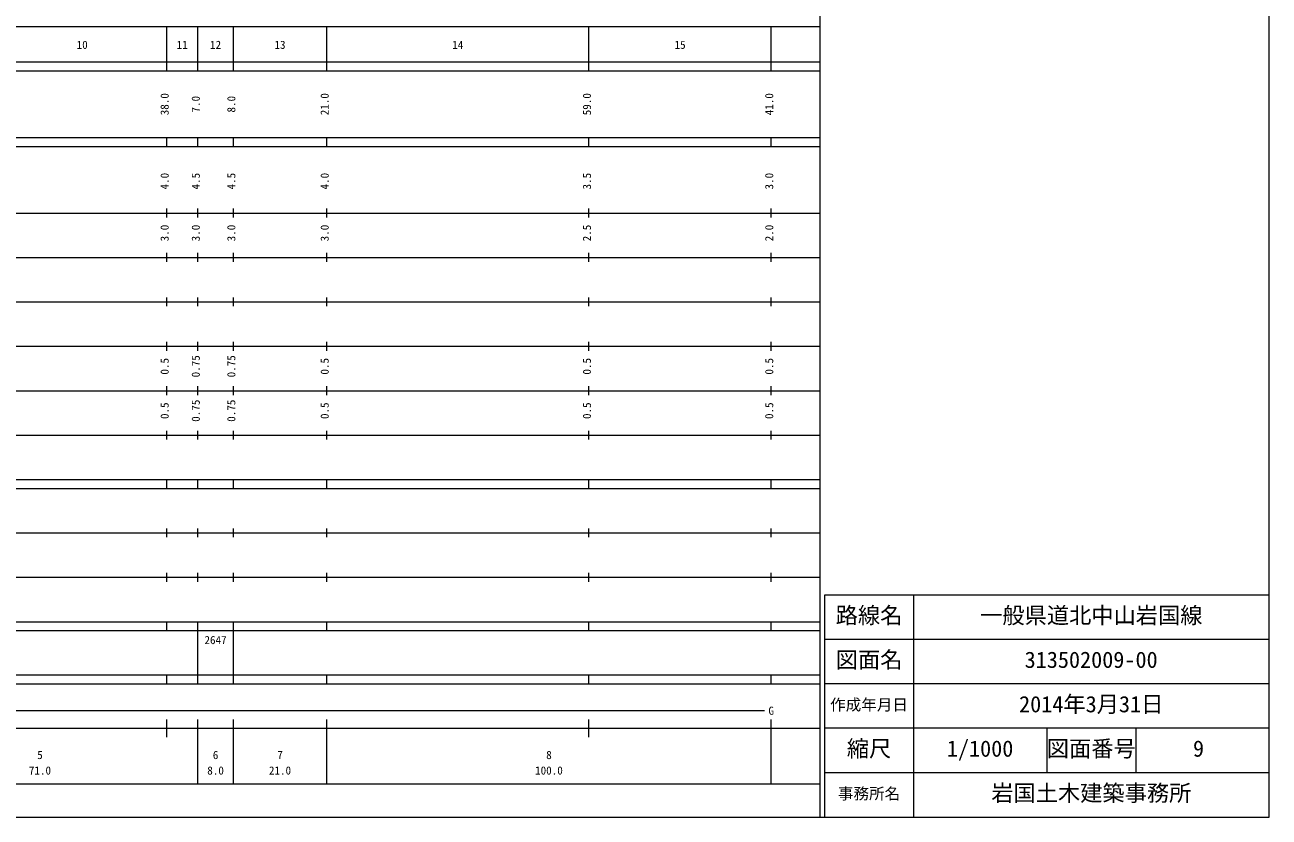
# Model space of a CAD drawing. Units: millimetres on the paper, enlarged 1000 times. Extents: x 62629 to 702629, y 4380 to 364380.
# Drawn here: x 422732 to 702629, y 4380 to 182737 of the extents above; entities that cross this region are included whole.
import ezdxf
from ezdxf.enums import TextEntityAlignment as Align

# ---------------------------------------------------------------- set-up
doc = ezdxf.new("R2010")
doc.units = ezdxf.units.MM
doc.header["$LTSCALE"] = 1000
doc.layers.add('S-SUV', color=7, linetype='Continuous', lineweight=13)
doc.styles.add('ＭＳ ゴシック', font='')
doc.styles.get('ＭＳ ゴシック').set_extended_font_data('MS Gothic')

msp = doc.modelspace()

# ---------------------------------------------------------------- linework, layer by layer
at = {"layer": 'S-SUV'}
for p, q in [((702629, 4380), (702629, 364380)), ((601629, 4380), (601629, 354380)), ((90629, 182380), (601629, 182380)), ((454629, 172380), (454629, 182380)), ((461629, 172380), (461629, 182380)), ((469629, 172380), (469629, 182380)), ((490629, 172380), (490629, 182380)), ((549629, 172380), (549629, 182380)), ((590629, 172380), (590629, 182380)), ((62629, 174380), (601629, 174380)), ((62629, 172380), (601629, 172380)), ((62629, 157380), (601629, 157380)), ((454629, 155380), (454629, 157380)), ((461629, 155380), (461629, 157380)), ((469629, 155380), (469629, 157380)), ((490629, 155380), (490629, 157380)), ((549629, 155380), (549629, 157380)), ((590629, 155380), (590629, 157380)), ((62629, 155380), (601629, 155380)), ((62629, 140380), (601629, 140380)), ((454629, 139380), (454629, 141380)), ((461629, 139380), (461629, 141380)), ((469629, 139380), (469629, 141380)), ((490629, 139380), (490629, 141380)), ((549629, 139380), (549629, 141380)), ((590629, 139380), (590629, 141380)), ((68629, 130380), (601629, 130380)), ((454629, 129380), (454629, 131380)), ((461629, 129380), (461629, 131380)), ((469629, 129380), (469629, 131380)), ((490629, 129380), (490629, 131380)), ((549629, 129380), (549629, 131380)), ((590629, 129380), (590629, 131380)), ((74629, 120380), (601629, 120380)), ((454629, 119380), (454629, 121380)), ((461629, 119380), (461629, 121380)), ((469629, 119380), (469629, 121380)), ((490629, 119380), (490629, 121380)), ((549629, 119380), (549629, 121380)), ((590629, 119380), (590629, 121380)), ((68629, 110380), (601629, 110380)), ((454629, 109380), (454629, 111380)), ((461629, 109380), (461629, 111380)), ((469629, 109380), (469629, 111380)), ((490629, 109380), (490629, 111380)), ((549629, 109380), (549629, 111380)), ((590629, 109380), (590629, 111380)), ((454629, 99380), (454629, 101380)), ((461629, 99380), (461629, 101380)), ((469629, 99380), (469629, 101380)), ((490629, 99380), (490629, 101380)), ((549629, 99380), (549629, 101380)), ((590629, 99380), (590629, 101380)), ((74629, 100380), (601629, 100380)), ((68629, 90380), (601629, 90380)), ((454629, 89380), (454629, 91380)), ((461629, 89380), (461629, 91380)), ((469629, 89380), (469629, 91380)), ((490629, 89380), (490629, 91380)), ((549629, 89380), (549629, 91380)), ((590629, 89380), (590629, 91380)), ((62629, 80380), (601629, 80380)), ((62629, 78380), (601629, 78380)), ((454629, 78380), (454629, 80380)), ((461629, 78380), (461629, 80380)), ((469629, 78380), (469629, 80380)), ((490629, 78380), (490629, 80380)), ((549629, 78380), (549629, 80380)), ((590629, 78380), (590629, 80380)), ((71629, 68380), (601629, 68380)), ((454629, 67380), (454629, 69380)), ((461629, 67380), (461629, 69380)), ((469629, 67380), (469629, 69380)), ((490629, 67380), (490629, 69380)), ((549629, 67380), (549629, 69380)), ((590629, 67380), (590629, 69380)), ((454629, 57380), (454629, 59380)), ((461629, 57380), (461629, 59380)), ((469629, 57380), (469629, 59380)), ((490629, 57380), (490629, 59380)), ((549629, 57380), (549629, 59380)), ((590629, 57380), (590629, 59380)), ((62629, 58380), (601629, 58380)), ((702629, 54380), (602629, 54380)), ((602629, 54380), (602629, 4380)), ((622629, 54380), (622629, 4380)), ((62629, 48380), (601629, 48380)), ((454629, 46380), (454629, 48380)), ((461629, 46380), (461629, 48380)), ((469629, 46380), (469629, 48380)), ((490629, 46380), (490629, 48380)), ((549629, 46380), (549629, 48380)), ((590629, 46380), (590629, 48380)), ((62629, 46380), (601629, 46380)), ((461629, 36380), (461629, 46380)), ((469629, 36380), (469629, 46380)), ((702629, 44380), (602629, 44380)), ((62629, 36380), (601629, 36380)), ((62629, 34380), (601629, 34380)), ((454629, 34380), (454629, 36380)), ((461629, 34380), (461629, 36380)), ((469629, 34380), (469629, 36380)), ((490629, 34380), (490629, 36380)), ((549629, 34380), (549629, 36380)), ((590629, 34380), (590629, 36380)), ((702629, 34380), (602629, 34380)), ((92129, 28380), (589129, 28380)), ((454629, 22380), (454629, 26380)), ((461629, 11880), (461629, 26380)), ((469629, 11880), (469629, 26380)), ((490629, 11880), (490629, 26380)), ((549629, 22380), (549629, 26380)), ((590629, 11880), (590629, 26380)), ((62629, 24380), (601629, 24380)), ((702629, 24380), (602629, 24380)), ((652629, 24380), (652629, 14380)), ((672629, 24380), (672629, 14380)), ((702629, 14380), (602629, 14380)), ((90629, 11880), (601629, 11880)), ((62629, 4380), (702629, 4380))]:
    msp.add_line(p, q, dxfattribs=at)

# ---------------------------------------------------------------- texts
at = {"layer": 'S-SUV', "style": 'ＭＳ ゴシック'}
for s, height, p in [('10', 1833, (434379, 176785)), ('12', 1833, (464379, 176785)), ('13', 1833, (478879, 176785)), ('11', 1833, (456879, 176785)), ('14', 1833, (518879, 176785)), ('15', 1833, (568879, 176785)), ('路線名', 3666, (605129, 46880)), ('路線名', 3666, (605129, 46880)), ('一般県道北中山岩国線', 3666, (637629, 46880)), ('2647', 1833, (463129, 42785)), ('図面名', 3666, (605129, 36880)), ('図面名', 3666, (605129, 36880)), ('313502009-00', 3666, (647629, 36880)), ('作成年月日', 2566, (603879, 27630)), ('作成年月日', 2566, (603879, 27630)), ('2014年3月31日', 3666, (646379, 26880)), ('G', 1833, (590004, 26880)), ('縮尺', 3666, (607629, 16880)), ('縮尺', 3666, (607629, 16880)), ('1/1000', 3666, (630129, 16880)), ('図面番号', 3666, (652629, 16880)), ('図面番号', 3666, (652629, 16880)), ('9', 3666, (685504, 16880)), ('5', 1833, (425504, 16903)), ('6', 1833, (465004, 16903)), ('7', 1833, (479504, 16903)), ('8', 1833, (540004, 16903)), ('71.0', 1833, (423629, 13413)), ('8.0', 1833, (463754, 13413)), ('21.0', 1833, (477629, 13413)), ('100.0', 1833, (537504, 13413)), ('事務所名', 2566, (605629, 7630)), ('事務所名', 2566, (605629, 7630)), ('岩国土木建築事務所', 3666, (640129, 6880))]:
    msp.add_text(s, height=height, dxfattribs=at).set_placement(p, align=Align.BOTTOM_LEFT)
for s, p in [('38.0', (455629, 162380)), ('7.0', (462629, 163005)), ('8.0', (470629, 163005)), ('21.0', (491629, 162380)), ('59.0', (550629, 162380)), ('41.0', (591629, 162380)), ('4.0', (455629, 145679)), ('4.5', (462629, 145679)), ('4.5', (470629, 145679)), ('4.0', (491629, 145679)), ('3.5', (550629, 145679)), ('3.0', (591629, 145679)), ('3.0', (455629, 134005)), ('3.0', (462629, 134005)), ('3.0', (470629, 134005)), ('3.0', (491629, 134005)), ('2.5', (550629, 134005)), ('2.0', (591629, 134005)), ('0.5', (455629, 104005)), ('0.75', (462629, 103380)), ('0.75', (470629, 103380)), ('0.5', (491629, 104005)), ('0.5', (550629, 104005)), ('0.5', (591629, 104005)), ('0.75', (462629, 93380)), ('0.75', (470629, 93380)), ('0.5', (455629, 94005)), ('0.5', (491629, 94005)), ('0.5', (550629, 94005)), ('0.5', (591629, 94005))]:
    msp.add_text(s, height=1833, rotation=90, dxfattribs=at).set_placement(p, align=Align.BOTTOM_LEFT)

doc.saveas('drawing.dxf')
